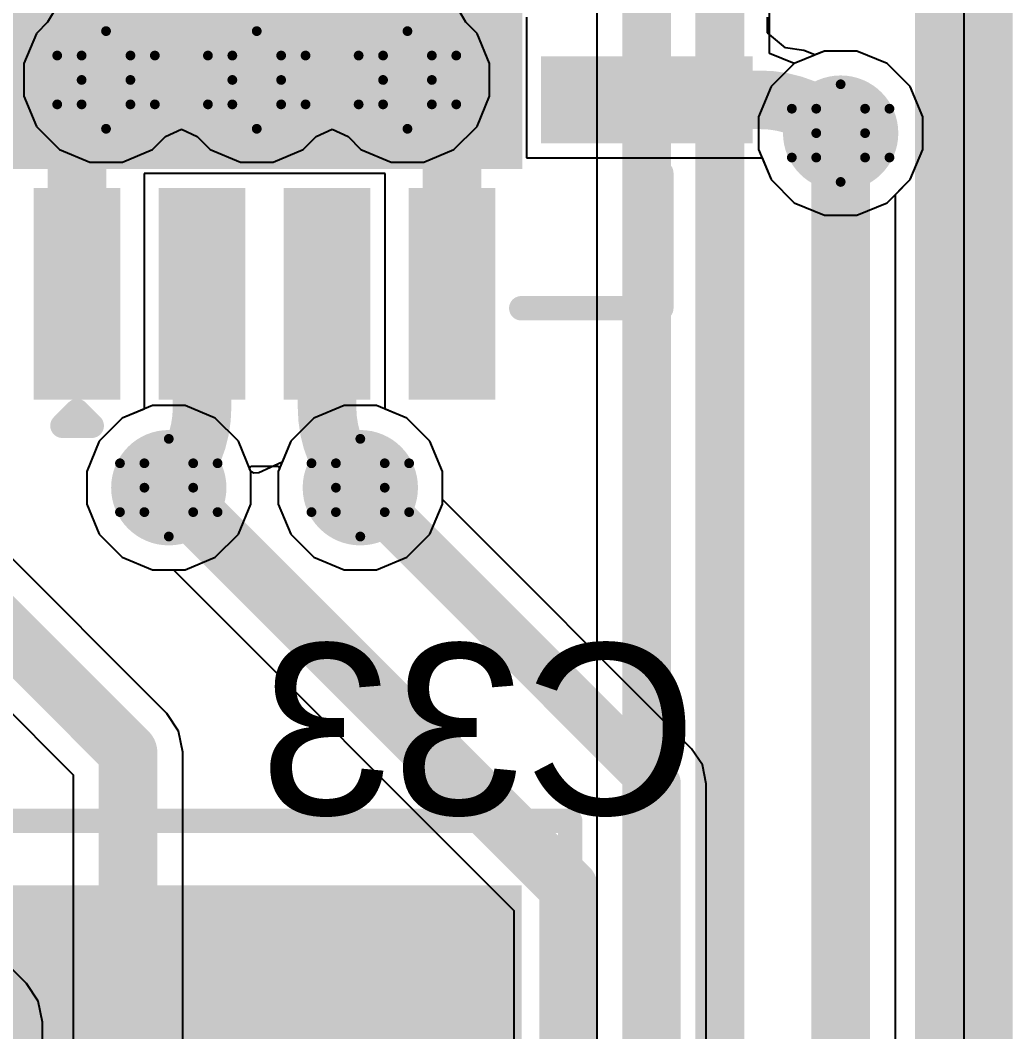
# Model space of a CAD drawing. Header units: inches. Extents: x -4 to 389, y 0 to 108.
# Drawn here: x 40.1 to 45.26, y 23.01 to 28.27 of the extents above; entities that cross this region are included whole.
import ezdxf

# ---------------------------------------------------------------- set-up
doc = ezdxf.new("R2010")
doc.units = ezdxf.units.IN
for name, color, linetype in [('Board Outline', 76, 'Continuous'), ('Bottom Layer', 5, 'Continuous'), ('Bottom Overlay', 54, 'Continuous'), ('Bottom Paste', 16, 'Continuous'), ('Bottom Solder', 6, 'Continuous'), ('Drill Drawing', 1, 'Continuous'), ('Signal_1', 16, 'Continuous'), ('Signal_2', 76, 'Continuous'), ('Top Layer', 1, 'Continuous'), ('Top Overlay', 2, 'Continuous'), ('Top Solder', 216, 'Continuous'), ('Via Holes', 16, 'Continuous')]:
    doc.layers.add(name, color=color, linetype=linetype)
doc.styles.add('Arial', font='', dxfattribs={"height": 0.2})
doc.styles.get('Arial').set_extended_font_data('Arial')

msp = doc.modelspace()

# ---------------------------------------------------------------- hatches: boundary and pattern name
at = {"layer": 'Bottom Layer'}
h = msp.add_hatch(color=5, dxfattribs=at)
edge = h.paths.add_edge_path()
edge.add_arc((40.5448, 27.9629), 0.3, 0, 360)
h = msp.add_hatch(color=5, dxfattribs=at)
edge = h.paths.add_edge_path()
edge.add_arc((41.329, 27.9629), 0.3, 0, 360)
h = msp.add_hatch(color=5, dxfattribs=at)
edge = h.paths.add_edge_path()
edge.add_arc((42.1132, 27.9629), 0.3, 0, 360)
h = msp.add_hatch(color=5, dxfattribs=at)
edge = h.paths.add_edge_path()
edge.add_arc((44.3672, 27.6864), 0.3, 0, 360)
h = msp.add_hatch(color=5, dxfattribs=at)
edge = h.paths.add_edge_path()
edge.add_arc((40.8713, 25.8424), 0.3, 0, 360)
h = msp.add_hatch(color=5, dxfattribs=at)
edge = h.paths.add_edge_path()
edge.add_arc((41.8679, 25.8424), 0.3, 0, 360)
msp.add_hatch(color=5, dxfattribs=at).paths.add_polyline_path([(40.0365, 20.8822), (40.0365, 23.6722), (42.6065, 23.6722), (42.6065, 20.8822)])
at = {"layer": 'Bottom Paste'}
msp.add_hatch(color=16, dxfattribs=at).paths.add_polyline_path([(40.0365, 20.8822), (40.0365, 23.6722), (42.6065, 23.6722), (42.6065, 20.8822)])
at = {"layer": 'Bottom Solder'}
msp.add_hatch(color=6, dxfattribs=at).paths.add_polyline_path([(39.9349, 20.7806), (39.9349, 23.7738), (42.7081, 23.7738), (42.7081, 20.7806)])
at = {"layer": 'Signal_1'}
h = msp.add_hatch(color=16, dxfattribs=at)
edge = h.paths.add_edge_path()
edge.add_arc((40.5448, 27.9629), 0.3, 0, 360)
h = msp.add_hatch(color=16, dxfattribs=at)
edge = h.paths.add_edge_path()
edge.add_arc((41.329, 27.9629), 0.3, 0, 360)
h = msp.add_hatch(color=16, dxfattribs=at)
edge = h.paths.add_edge_path()
edge.add_arc((42.1132, 27.9629), 0.3, 0, 360)
h = msp.add_hatch(color=16, dxfattribs=at)
edge = h.paths.add_edge_path()
edge.add_arc((44.3672, 27.6864), 0.3, 0, 360)
h = msp.add_hatch(color=16, dxfattribs=at)
edge = h.paths.add_edge_path()
edge.add_arc((40.8713, 25.8424), 0.3, 0, 360)
h = msp.add_hatch(color=16, dxfattribs=at)
edge = h.paths.add_edge_path()
edge.add_arc((41.8679, 25.8424), 0.3, 0, 360)
at = {"layer": 'Signal_2'}
h = msp.add_hatch(color=76, dxfattribs=at)
edge = h.paths.add_edge_path()
edge.add_arc((40.5448, 27.9629), 0.3, 0, 360)
h = msp.add_hatch(color=76, dxfattribs=at)
edge = h.paths.add_edge_path()
edge.add_arc((41.329, 27.9629), 0.3, 0, 360)
h = msp.add_hatch(color=76, dxfattribs=at)
edge = h.paths.add_edge_path()
edge.add_arc((42.1132, 27.9629), 0.3, 0, 360)
h = msp.add_hatch(color=76, dxfattribs=at)
edge = h.paths.add_edge_path()
edge.add_arc((44.3672, 27.6864), 0.3, 0, 360)
h = msp.add_hatch(color=76, dxfattribs=at)
edge = h.paths.add_edge_path()
edge.add_arc((40.8713, 25.8424), 0.3, 0, 360)
h = msp.add_hatch(color=76, dxfattribs=at)
edge = h.paths.add_edge_path()
edge.add_arc((41.8679, 25.8424), 0.3, 0, 360)
at = {"layer": 'Top Layer'}
for points in [[(40.0594, 27.5502), (40.0594, 30.1502), (42.6594, 30.1502), (42.6594, 27.5502)], [(42.8594, 27.6846), (42.8594, 28.0346), (43.8594, 28.0346), (43.8594, 27.6846)], [(40.2192, 27.3502), (40.5692, 27.3502), (40.5692, 26.3502), (40.2192, 26.3502)], [(40.8695, 27.3502), (41.2195, 27.3502), (41.2195, 26.3502), (40.8695, 26.3502)], [(41.5197, 27.3502), (41.8697, 27.3502), (41.8697, 26.3502), (41.5197, 26.3502)], [(42.1699, 27.3502), (42.5199, 27.3502), (42.5199, 26.3502), (42.1699, 26.3502)]]:
    msp.add_hatch(color=1, dxfattribs=at).paths.add_polyline_path(points)
h = msp.add_hatch(color=1, dxfattribs=at)
edge = h.paths.add_edge_path()
edge.add_arc((40.5448, 27.9629), 0.3, 0, 360)
h = msp.add_hatch(color=1, dxfattribs=at)
edge = h.paths.add_edge_path()
edge.add_arc((41.329, 27.9629), 0.3, 0, 360)
h = msp.add_hatch(color=1, dxfattribs=at)
edge = h.paths.add_edge_path()
edge.add_arc((42.1132, 27.9629), 0.3, 0, 360)
h = msp.add_hatch(color=1, dxfattribs=at)
edge = h.paths.add_edge_path()
edge.add_arc((44.3672, 27.6864), 0.3, 0, 360)
h = msp.add_hatch(color=1, dxfattribs=at)
edge = h.paths.add_edge_path()
edge.add_arc((40.8713, 25.8424), 0.3, 0, 360)
h = msp.add_hatch(color=1, dxfattribs=at)
edge = h.paths.add_edge_path()
edge.add_arc((41.8679, 25.8424), 0.3, 0, 360)
at = {"layer": 'Top Solder'}
for points in [[(40.0086, 27.4994), (40.0086, 30.201), (42.7102, 30.201), (42.7102, 27.4994)], [(42.8086, 27.6338), (42.8086, 28.0854), (43.9102, 28.0854), (43.9102, 27.6338)], [(40.1684, 27.401), (40.62, 27.401), (40.62, 26.2994), (40.1684, 26.2994)], [(40.8187, 27.401), (41.2703, 27.401), (41.2703, 26.2994), (40.8187, 26.2994)], [(41.4689, 27.401), (41.9205, 27.401), (41.9205, 26.2994), (41.4689, 26.2994)], [(42.1191, 27.401), (42.5707, 27.401), (42.5707, 26.2994), (42.1191, 26.2994)]]:
    msp.add_hatch(color=216, dxfattribs=at).paths.add_polyline_path(points)
at = {"layer": 'Via Holes'}
h = msp.add_hatch(color=7, dxfattribs=at)
edge = h.paths.add_edge_path()
edge.add_arc((40.5448, 27.9629), 0.15, 0, 360)
h = msp.add_hatch(color=7, dxfattribs=at)
edge = h.paths.add_edge_path()
edge.add_arc((41.329, 27.9629), 0.15, 0, 360)
h = msp.add_hatch(color=7, dxfattribs=at)
edge = h.paths.add_edge_path()
edge.add_arc((42.1132, 27.9629), 0.15, 0, 360)
h = msp.add_hatch(color=7, dxfattribs=at)
edge = h.paths.add_edge_path()
edge.add_arc((44.3672, 27.6864), 0.15, 0, 360)
h = msp.add_hatch(color=7, dxfattribs=at)
edge = h.paths.add_edge_path()
edge.add_arc((40.8713, 25.8424), 0.15, 0, 360)
h = msp.add_hatch(color=7, dxfattribs=at)
edge = h.paths.add_edge_path()
edge.add_arc((41.8679, 25.8424), 0.15, 0, 360)

# ---------------------------------------------------------------- linework, layer by layer
at = {"layer": 'Board Outline'}
msp.add_lwpolyline([(45.0088, 49.9364, 0.508, 0.508, 0), (45.0088, 0, 0.508, 0.508, 0)], format="xyseb", dxfattribs=at)
at = {"layer": 'Bottom Layer'}
for p, q in [((45.0088, 40.3425), (45.0088, 0)), ((44.2823, 28.1134), (44.1253, 28.0484)), ((44.4521, 28.1134), (44.2823, 28.1134)), ((44.6091, 28.0484), (44.4521, 28.1134)), ((44.1253, 28.0484), (44.0052, 27.9283)), ((44.7292, 27.9283), (44.6091, 28.0484)), ((44.0052, 27.9283), (43.9402, 27.7714)), ((44.7942, 27.7714), (44.7292, 27.9283)), ((43.9402, 27.7714), (43.9402, 27.6015)), ((44.7942, 27.6015), (44.7942, 27.7714)), ((43.9402, 27.6015), (44.0052, 27.4445)), ((44.7292, 27.4445), (44.7942, 27.6015)), ((44.0052, 27.4445), (44.1253, 27.3244)), ((44.6091, 27.3244), (44.7292, 27.4445)), ((44.1253, 27.3244), (44.2823, 27.2594)), ((44.4521, 27.2594), (44.6091, 27.3244)), ((44.2823, 27.2594), (44.4521, 27.2594)), ((40.7863, 26.2694), (40.6294, 26.2044)), ((40.9562, 26.2694), (40.7863, 26.2694)), ((41.1131, 26.2044), (40.9562, 26.2694)), ((41.783, 26.2694), (41.626, 26.2044)), ((41.9528, 26.2694), (41.783, 26.2694)), ((42.1098, 26.2044), (41.9528, 26.2694)), ((40.6294, 26.2044), (40.5093, 26.0843)), ((41.2332, 26.0843), (41.1131, 26.2044)), ((41.626, 26.2044), (41.5059, 26.0843)), ((42.2299, 26.0843), (42.1098, 26.2044)), ((40.5093, 26.0843), (40.4443, 25.9274)), ((41.2983, 25.9274), (41.2332, 26.0843)), ((41.5059, 26.0843), (41.4409, 25.9274)), ((42.2949, 25.9274), (42.2299, 26.0843)), ((40.4443, 25.9274), (40.4443, 25.7575)), ((41.2983, 25.7575), (41.2983, 25.9274)), ((41.4409, 25.9274), (41.4409, 25.7575)), ((42.2949, 25.7575), (42.2949, 25.9274)), ((40.4443, 25.7575), (40.5093, 25.6006)), ((41.2332, 25.6006), (41.2983, 25.7575)), ((41.4409, 25.7575), (41.5059, 25.6006)), ((42.2299, 25.6006), (42.2949, 25.7575)), ((40.5093, 25.6006), (40.6294, 25.4804)), ((41.1131, 25.4804), (41.2332, 25.6006)), ((41.5059, 25.6006), (41.626, 25.4804)), ((42.1098, 25.4804), (42.2299, 25.6006)), ((40.6294, 25.4804), (40.7863, 25.4154)), ((40.9562, 25.4154), (41.1131, 25.4804)), ((41.626, 25.4804), (41.783, 25.4154)), ((41.9528, 25.4154), (42.1098, 25.4804)), ((40.7863, 25.4154), (40.9562, 25.4154)), ((41.783, 25.4154), (41.9528, 25.4154))]:
    msp.add_line(p, q, dxfattribs=at)
at = {"layer": 'Drill Drawing'}
for points in [[(40.4178, 28.0899, 0.0508, 0.0508, 0), (40.5448, 28.2169, 0.0508, 0.0508, 0)], [(40.5448, 28.2169, 0.0508, 0.0508, 0), (40.6718, 28.0899, 0.0508, 0.0508, 0)], [(41.202, 28.0899, 0.0508, 0.0508, 0), (41.329, 28.2169, 0.0508, 0.0508, 0)], [(41.329, 28.2169, 0.0508, 0.0508, 0), (41.456, 28.0899, 0.0508, 0.0508, 0)], [(41.9862, 28.0899, 0.0508, 0.0508, 0), (42.1132, 28.2169, 0.0508, 0.0508, 0)], [(42.1132, 28.2169, 0.0508, 0.0508, 0), (42.2402, 28.0899, 0.0508, 0.0508, 0)], [(40.2908, 28.0899, 0.0508, 0.0508, 0), (40.4178, 27.9629, 0.0508, 0.0508, 0)], [(40.2908, 28.0899, 0.0508, 0.0508, 0), (40.4178, 28.0899, 0.0508, 0.0508, 0)], [(40.6718, 28.0899, 0.0508, 0.0508, 0), (40.7988, 28.0899, 0.0508, 0.0508, 0)], [(40.6718, 27.9629, 0.0508, 0.0508, 0), (40.7988, 28.0899, 0.0508, 0.0508, 0)], [(41.075, 28.0899, 0.0508, 0.0508, 0), (41.202, 27.9629, 0.0508, 0.0508, 0)], [(41.075, 28.0899, 0.0508, 0.0508, 0), (41.202, 28.0899, 0.0508, 0.0508, 0)], [(41.456, 28.0899, 0.0508, 0.0508, 0), (41.583, 28.0899, 0.0508, 0.0508, 0)], [(41.456, 27.9629, 0.0508, 0.0508, 0), (41.583, 28.0899, 0.0508, 0.0508, 0)], [(41.8592, 28.0899, 0.0508, 0.0508, 0), (41.9862, 27.9629, 0.0508, 0.0508, 0)], [(41.8592, 28.0899, 0.0508, 0.0508, 0), (41.9862, 28.0899, 0.0508, 0.0508, 0)], [(42.2402, 28.0899, 0.0508, 0.0508, 0), (42.3672, 28.0899, 0.0508, 0.0508, 0)], [(42.2402, 27.9629, 0.0508, 0.0508, 0), (42.3672, 28.0899, 0.0508, 0.0508, 0)], [(40.2908, 27.8359, 0.0508, 0.0508, 0), (40.4178, 27.9629, 0.0508, 0.0508, 0)], [(40.6718, 27.9629, 0.0508, 0.0508, 0), (40.7988, 27.8359, 0.0508, 0.0508, 0)], [(41.075, 27.8359, 0.0508, 0.0508, 0), (41.202, 27.9629, 0.0508, 0.0508, 0)], [(41.456, 27.9629, 0.0508, 0.0508, 0), (41.583, 27.8359, 0.0508, 0.0508, 0)], [(41.8592, 27.8359, 0.0508, 0.0508, 0), (41.9862, 27.9629, 0.0508, 0.0508, 0)], [(42.2402, 27.9629, 0.0508, 0.0508, 0), (42.3672, 27.8359, 0.0508, 0.0508, 0)], [(44.2402, 27.8134, 0.0508, 0.0508, 0), (44.3672, 27.9404, 0.0508, 0.0508, 0)], [(44.3672, 27.9404, 0.0508, 0.0508, 0), (44.4942, 27.8134, 0.0508, 0.0508, 0)], [(40.2908, 27.8359, 0.0508, 0.0508, 0), (40.4178, 27.8359, 0.0508, 0.0508, 0)], [(40.4178, 27.8359, 0.0508, 0.0508, 0), (40.5448, 27.7089, 0.0508, 0.0508, 0)], [(40.5448, 27.7089, 0.0508, 0.0508, 0), (40.6718, 27.8359, 0.0508, 0.0508, 0)], [(40.6718, 27.8359, 0.0508, 0.0508, 0), (40.7988, 27.8359, 0.0508, 0.0508, 0)], [(41.075, 27.8359, 0.0508, 0.0508, 0), (41.202, 27.8359, 0.0508, 0.0508, 0)], [(41.202, 27.8359, 0.0508, 0.0508, 0), (41.329, 27.7089, 0.0508, 0.0508, 0)], [(41.329, 27.7089, 0.0508, 0.0508, 0), (41.456, 27.8359, 0.0508, 0.0508, 0)], [(41.456, 27.8359, 0.0508, 0.0508, 0), (41.583, 27.8359, 0.0508, 0.0508, 0)], [(41.8592, 27.8359, 0.0508, 0.0508, 0), (41.9862, 27.8359, 0.0508, 0.0508, 0)], [(41.9862, 27.8359, 0.0508, 0.0508, 0), (42.1132, 27.7089, 0.0508, 0.0508, 0)], [(42.1132, 27.7089, 0.0508, 0.0508, 0), (42.2402, 27.8359, 0.0508, 0.0508, 0)], [(42.2402, 27.8359, 0.0508, 0.0508, 0), (42.3672, 27.8359, 0.0508, 0.0508, 0)], [(44.1132, 27.8134, 0.0508, 0.0508, 0), (44.2402, 27.6864, 0.0508, 0.0508, 0)], [(44.1132, 27.8134, 0.0508, 0.0508, 0), (44.2402, 27.8134, 0.0508, 0.0508, 0)], [(44.4942, 27.8134, 0.0508, 0.0508, 0), (44.6212, 27.8134, 0.0508, 0.0508, 0)], [(44.4942, 27.6864, 0.0508, 0.0508, 0), (44.6212, 27.8134, 0.0508, 0.0508, 0)], [(44.1132, 27.5594, 0.0508, 0.0508, 0), (44.2402, 27.6864, 0.0508, 0.0508, 0)], [(44.4942, 27.6864, 0.0508, 0.0508, 0), (44.6212, 27.5594, 0.0508, 0.0508, 0)], [(44.1132, 27.5594, 0.0508, 0.0508, 0), (44.2402, 27.5594, 0.0508, 0.0508, 0)], [(44.2402, 27.5594, 0.0508, 0.0508, 0), (44.3672, 27.4324, 0.0508, 0.0508, 0)], [(44.3672, 27.4324, 0.0508, 0.0508, 0), (44.4942, 27.5594, 0.0508, 0.0508, 0)], [(44.4942, 27.5594, 0.0508, 0.0508, 0), (44.6212, 27.5594, 0.0508, 0.0508, 0)], [(40.7443, 25.9694, 0.0508, 0.0508, 0), (40.8713, 26.0964, 0.0508, 0.0508, 0)], [(40.8713, 26.0964, 0.0508, 0.0508, 0), (40.9983, 25.9694, 0.0508, 0.0508, 0)], [(41.7409, 25.9694, 0.0508, 0.0508, 0), (41.8679, 26.0964, 0.0508, 0.0508, 0)], [(41.8679, 26.0964, 0.0508, 0.0508, 0), (41.9949, 25.9694, 0.0508, 0.0508, 0)], [(40.6173, 25.9694, 0.0508, 0.0508, 0), (40.7443, 25.8424, 0.0508, 0.0508, 0)], [(40.6173, 25.9694, 0.0508, 0.0508, 0), (40.7443, 25.9694, 0.0508, 0.0508, 0)], [(40.9983, 25.9694, 0.0508, 0.0508, 0), (41.1253, 25.9694, 0.0508, 0.0508, 0)], [(40.9983, 25.8424, 0.0508, 0.0508, 0), (41.1253, 25.9694, 0.0508, 0.0508, 0)], [(41.6139, 25.9694, 0.0508, 0.0508, 0), (41.7409, 25.8424, 0.0508, 0.0508, 0)], [(41.6139, 25.9694, 0.0508, 0.0508, 0), (41.7409, 25.9694, 0.0508, 0.0508, 0)], [(41.9949, 25.9694, 0.0508, 0.0508, 0), (42.1219, 25.9694, 0.0508, 0.0508, 0)], [(41.9949, 25.8424, 0.0508, 0.0508, 0), (42.1219, 25.9694, 0.0508, 0.0508, 0)], [(40.6173, 25.7154, 0.0508, 0.0508, 0), (40.7443, 25.8424, 0.0508, 0.0508, 0)], [(40.9983, 25.8424, 0.0508, 0.0508, 0), (41.1253, 25.7154, 0.0508, 0.0508, 0)], [(41.6139, 25.7154, 0.0508, 0.0508, 0), (41.7409, 25.8424, 0.0508, 0.0508, 0)], [(41.9949, 25.8424, 0.0508, 0.0508, 0), (42.1219, 25.7154, 0.0508, 0.0508, 0)], [(40.6173, 25.7154, 0.0508, 0.0508, 0), (40.7443, 25.7154, 0.0508, 0.0508, 0)], [(40.7443, 25.7154, 0.0508, 0.0508, 0), (40.8713, 25.5884, 0.0508, 0.0508, 0)], [(40.8713, 25.5884, 0.0508, 0.0508, 0), (40.9983, 25.7154, 0.0508, 0.0508, 0)], [(40.9983, 25.7154, 0.0508, 0.0508, 0), (41.1253, 25.7154, 0.0508, 0.0508, 0)], [(41.6139, 25.7154, 0.0508, 0.0508, 0), (41.7409, 25.7154, 0.0508, 0.0508, 0)], [(41.7409, 25.7154, 0.0508, 0.0508, 0), (41.8679, 25.5884, 0.0508, 0.0508, 0)], [(41.8679, 25.5884, 0.0508, 0.0508, 0), (41.9949, 25.7154, 0.0508, 0.0508, 0)], [(41.9949, 25.7154, 0.0508, 0.0508, 0), (42.1219, 25.7154, 0.0508, 0.0508, 0)]]:
    msp.add_lwpolyline(points, format="xyseb", dxfattribs=at)
for points in [[(40.5321, 28.2169, 0.0254, 0.0254, 1), (40.5575, 28.2169, 0.0254, 0.0254, 1)], [(40.5321, 28.2169, 0.0254, 0.0254, 1), (40.5575, 28.2169, 0.0254, 0.0254, 1)], [(41.3163, 28.2169, 0.0254, 0.0254, 1), (41.3417, 28.2169, 0.0254, 0.0254, 1)], [(41.3163, 28.2169, 0.0254, 0.0254, 1), (41.3417, 28.2169, 0.0254, 0.0254, 1)], [(42.1005, 28.2169, 0.0254, 0.0254, 1), (42.1259, 28.2169, 0.0254, 0.0254, 1)], [(42.1005, 28.2169, 0.0254, 0.0254, 1), (42.1259, 28.2169, 0.0254, 0.0254, 1)], [(40.2781, 28.0899, 0.0254, 0.0254, 1), (40.3035, 28.0899, 0.0254, 0.0254, 1)], [(40.2781, 28.0899, 0.0254, 0.0254, 1), (40.3035, 28.0899, 0.0254, 0.0254, 1)], [(40.4051, 28.0899, 0.0254, 0.0254, 1), (40.4305, 28.0899, 0.0254, 0.0254, 1)], [(40.4051, 28.0899, 0.0254, 0.0254, 1), (40.4305, 28.0899, 0.0254, 0.0254, 1)], [(40.6591, 28.0899, 0.0254, 0.0254, 1), (40.6845, 28.0899, 0.0254, 0.0254, 1)], [(40.6591, 28.0899, 0.0254, 0.0254, 1), (40.6845, 28.0899, 0.0254, 0.0254, 1)], [(40.7861, 28.0899, 0.0254, 0.0254, 1), (40.8115, 28.0899, 0.0254, 0.0254, 1)], [(40.7861, 28.0899, 0.0254, 0.0254, 1), (40.8115, 28.0899, 0.0254, 0.0254, 1)], [(41.0623, 28.0899, 0.0254, 0.0254, 1), (41.0877, 28.0899, 0.0254, 0.0254, 1)], [(41.0623, 28.0899, 0.0254, 0.0254, 1), (41.0877, 28.0899, 0.0254, 0.0254, 1)], [(41.1893, 28.0899, 0.0254, 0.0254, 1), (41.2147, 28.0899, 0.0254, 0.0254, 1)], [(41.1893, 28.0899, 0.0254, 0.0254, 1), (41.2147, 28.0899, 0.0254, 0.0254, 1)], [(41.4433, 28.0899, 0.0254, 0.0254, 1), (41.4687, 28.0899, 0.0254, 0.0254, 1)], [(41.4433, 28.0899, 0.0254, 0.0254, 1), (41.4687, 28.0899, 0.0254, 0.0254, 1)], [(41.5703, 28.0899, 0.0254, 0.0254, 1), (41.5957, 28.0899, 0.0254, 0.0254, 1)], [(41.5703, 28.0899, 0.0254, 0.0254, 1), (41.5957, 28.0899, 0.0254, 0.0254, 1)], [(41.8465, 28.0899, 0.0254, 0.0254, 1), (41.8719, 28.0899, 0.0254, 0.0254, 1)], [(41.8465, 28.0899, 0.0254, 0.0254, 1), (41.8719, 28.0899, 0.0254, 0.0254, 1)], [(41.9735, 28.0899, 0.0254, 0.0254, 1), (41.9989, 28.0899, 0.0254, 0.0254, 1)], [(41.9735, 28.0899, 0.0254, 0.0254, 1), (41.9989, 28.0899, 0.0254, 0.0254, 1)], [(42.2275, 28.0899, 0.0254, 0.0254, 1), (42.2529, 28.0899, 0.0254, 0.0254, 1)], [(42.2275, 28.0899, 0.0254, 0.0254, 1), (42.2529, 28.0899, 0.0254, 0.0254, 1)], [(42.3545, 28.0899, 0.0254, 0.0254, 1), (42.3799, 28.0899, 0.0254, 0.0254, 1)], [(42.3545, 28.0899, 0.0254, 0.0254, 1), (42.3799, 28.0899, 0.0254, 0.0254, 1)], [(40.4051, 27.9629, 0.0254, 0.0254, 1), (40.4305, 27.9629, 0.0254, 0.0254, 1)], [(40.4051, 27.9629, 0.0254, 0.0254, 1), (40.4305, 27.9629, 0.0254, 0.0254, 1)], [(40.6591, 27.9629, 0.0254, 0.0254, 1), (40.6845, 27.9629, 0.0254, 0.0254, 1)], [(40.6591, 27.9629, 0.0254, 0.0254, 1), (40.6845, 27.9629, 0.0254, 0.0254, 1)], [(41.1893, 27.9629, 0.0254, 0.0254, 1), (41.2147, 27.9629, 0.0254, 0.0254, 1)], [(41.1893, 27.9629, 0.0254, 0.0254, 1), (41.2147, 27.9629, 0.0254, 0.0254, 1)], [(41.4433, 27.9629, 0.0254, 0.0254, 1), (41.4687, 27.9629, 0.0254, 0.0254, 1)], [(41.4433, 27.9629, 0.0254, 0.0254, 1), (41.4687, 27.9629, 0.0254, 0.0254, 1)], [(41.9735, 27.9629, 0.0254, 0.0254, 1), (41.9989, 27.9629, 0.0254, 0.0254, 1)], [(41.9735, 27.9629, 0.0254, 0.0254, 1), (41.9989, 27.9629, 0.0254, 0.0254, 1)], [(42.2275, 27.9629, 0.0254, 0.0254, 1), (42.2529, 27.9629, 0.0254, 0.0254, 1)], [(42.2275, 27.9629, 0.0254, 0.0254, 1), (42.2529, 27.9629, 0.0254, 0.0254, 1)], [(44.3545, 27.9404, 0.0254, 0.0254, 1), (44.3799, 27.9404, 0.0254, 0.0254, 1)], [(44.3545, 27.9404, 0.0254, 0.0254, 1), (44.3799, 27.9404, 0.0254, 0.0254, 1)], [(40.2781, 27.8359, 0.0254, 0.0254, 1), (40.3035, 27.8359, 0.0254, 0.0254, 1)], [(40.2781, 27.8359, 0.0254, 0.0254, 1), (40.3035, 27.8359, 0.0254, 0.0254, 1)], [(40.4051, 27.8359, 0.0254, 0.0254, 1), (40.4305, 27.8359, 0.0254, 0.0254, 1)], [(40.4051, 27.8359, 0.0254, 0.0254, 1), (40.4305, 27.8359, 0.0254, 0.0254, 1)], [(40.6591, 27.8359, 0.0254, 0.0254, 1), (40.6845, 27.8359, 0.0254, 0.0254, 1)], [(40.6591, 27.8359, 0.0254, 0.0254, 1), (40.6845, 27.8359, 0.0254, 0.0254, 1)], [(40.7861, 27.8359, 0.0254, 0.0254, 1), (40.8115, 27.8359, 0.0254, 0.0254, 1)], [(40.7861, 27.8359, 0.0254, 0.0254, 1), (40.8115, 27.8359, 0.0254, 0.0254, 1)], [(41.0623, 27.8359, 0.0254, 0.0254, 1), (41.0877, 27.8359, 0.0254, 0.0254, 1)], [(41.0623, 27.8359, 0.0254, 0.0254, 1), (41.0877, 27.8359, 0.0254, 0.0254, 1)], [(41.1893, 27.8359, 0.0254, 0.0254, 1), (41.2147, 27.8359, 0.0254, 0.0254, 1)], [(41.1893, 27.8359, 0.0254, 0.0254, 1), (41.2147, 27.8359, 0.0254, 0.0254, 1)], [(41.4433, 27.8359, 0.0254, 0.0254, 1), (41.4687, 27.8359, 0.0254, 0.0254, 1)], [(41.4433, 27.8359, 0.0254, 0.0254, 1), (41.4687, 27.8359, 0.0254, 0.0254, 1)], [(41.5703, 27.8359, 0.0254, 0.0254, 1), (41.5957, 27.8359, 0.0254, 0.0254, 1)], [(41.5703, 27.8359, 0.0254, 0.0254, 1), (41.5957, 27.8359, 0.0254, 0.0254, 1)], [(41.8465, 27.8359, 0.0254, 0.0254, 1), (41.8719, 27.8359, 0.0254, 0.0254, 1)], [(41.8465, 27.8359, 0.0254, 0.0254, 1), (41.8719, 27.8359, 0.0254, 0.0254, 1)], [(41.9735, 27.8359, 0.0254, 0.0254, 1), (41.9989, 27.8359, 0.0254, 0.0254, 1)], [(41.9735, 27.8359, 0.0254, 0.0254, 1), (41.9989, 27.8359, 0.0254, 0.0254, 1)], [(42.2275, 27.8359, 0.0254, 0.0254, 1), (42.2529, 27.8359, 0.0254, 0.0254, 1)], [(42.2275, 27.8359, 0.0254, 0.0254, 1), (42.2529, 27.8359, 0.0254, 0.0254, 1)], [(42.3545, 27.8359, 0.0254, 0.0254, 1), (42.3799, 27.8359, 0.0254, 0.0254, 1)], [(42.3545, 27.8359, 0.0254, 0.0254, 1), (42.3799, 27.8359, 0.0254, 0.0254, 1)], [(44.1005, 27.8134, 0.0254, 0.0254, 1), (44.1259, 27.8134, 0.0254, 0.0254, 1)], [(44.1005, 27.8134, 0.0254, 0.0254, 1), (44.1259, 27.8134, 0.0254, 0.0254, 1)], [(44.2275, 27.8134, 0.0254, 0.0254, 1), (44.2529, 27.8134, 0.0254, 0.0254, 1)], [(44.2275, 27.8134, 0.0254, 0.0254, 1), (44.2529, 27.8134, 0.0254, 0.0254, 1)], [(44.4815, 27.8134, 0.0254, 0.0254, 1), (44.5069, 27.8134, 0.0254, 0.0254, 1)], [(44.4815, 27.8134, 0.0254, 0.0254, 1), (44.5069, 27.8134, 0.0254, 0.0254, 1)], [(44.6085, 27.8134, 0.0254, 0.0254, 1), (44.6339, 27.8134, 0.0254, 0.0254, 1)], [(44.6085, 27.8134, 0.0254, 0.0254, 1), (44.6339, 27.8134, 0.0254, 0.0254, 1)], [(40.5321, 27.7089, 0.0254, 0.0254, 1), (40.5575, 27.7089, 0.0254, 0.0254, 1)], [(40.5321, 27.7089, 0.0254, 0.0254, 1), (40.5575, 27.7089, 0.0254, 0.0254, 1)], [(41.3163, 27.7089, 0.0254, 0.0254, 1), (41.3417, 27.7089, 0.0254, 0.0254, 1)], [(41.3163, 27.7089, 0.0254, 0.0254, 1), (41.3417, 27.7089, 0.0254, 0.0254, 1)], [(42.1005, 27.7089, 0.0254, 0.0254, 1), (42.1259, 27.7089, 0.0254, 0.0254, 1)], [(42.1005, 27.7089, 0.0254, 0.0254, 1), (42.1259, 27.7089, 0.0254, 0.0254, 1)], [(44.2275, 27.6864, 0.0254, 0.0254, 1), (44.2529, 27.6864, 0.0254, 0.0254, 1)], [(44.2275, 27.6864, 0.0254, 0.0254, 1), (44.2529, 27.6864, 0.0254, 0.0254, 1)], [(44.4815, 27.6864, 0.0254, 0.0254, 1), (44.5069, 27.6864, 0.0254, 0.0254, 1)], [(44.4815, 27.6864, 0.0254, 0.0254, 1), (44.5069, 27.6864, 0.0254, 0.0254, 1)], [(44.1005, 27.5594, 0.0254, 0.0254, 1), (44.1259, 27.5594, 0.0254, 0.0254, 1)], [(44.1005, 27.5594, 0.0254, 0.0254, 1), (44.1259, 27.5594, 0.0254, 0.0254, 1)], [(44.2275, 27.5594, 0.0254, 0.0254, 1), (44.2529, 27.5594, 0.0254, 0.0254, 1)], [(44.2275, 27.5594, 0.0254, 0.0254, 1), (44.2529, 27.5594, 0.0254, 0.0254, 1)], [(44.4815, 27.5594, 0.0254, 0.0254, 1), (44.5069, 27.5594, 0.0254, 0.0254, 1)], [(44.4815, 27.5594, 0.0254, 0.0254, 1), (44.5069, 27.5594, 0.0254, 0.0254, 1)], [(44.6085, 27.5594, 0.0254, 0.0254, 1), (44.6339, 27.5594, 0.0254, 0.0254, 1)], [(44.6085, 27.5594, 0.0254, 0.0254, 1), (44.6339, 27.5594, 0.0254, 0.0254, 1)], [(44.3545, 27.4324, 0.0254, 0.0254, 1), (44.3799, 27.4324, 0.0254, 0.0254, 1)], [(44.3545, 27.4324, 0.0254, 0.0254, 1), (44.3799, 27.4324, 0.0254, 0.0254, 1)], [(40.8586, 26.0964, 0.0254, 0.0254, 1), (40.884, 26.0964, 0.0254, 0.0254, 1)], [(40.8586, 26.0964, 0.0254, 0.0254, 1), (40.884, 26.0964, 0.0254, 0.0254, 1)], [(41.8552, 26.0964, 0.0254, 0.0254, 1), (41.8806, 26.0964, 0.0254, 0.0254, 1)], [(41.8552, 26.0964, 0.0254, 0.0254, 1), (41.8806, 26.0964, 0.0254, 0.0254, 1)], [(40.6046, 25.9694, 0.0254, 0.0254, 1), (40.63, 25.9694, 0.0254, 0.0254, 1)], [(40.6046, 25.9694, 0.0254, 0.0254, 1), (40.63, 25.9694, 0.0254, 0.0254, 1)], [(40.7316, 25.9694, 0.0254, 0.0254, 1), (40.757, 25.9694, 0.0254, 0.0254, 1)], [(40.7316, 25.9694, 0.0254, 0.0254, 1), (40.757, 25.9694, 0.0254, 0.0254, 1)], [(40.9856, 25.9694, 0.0254, 0.0254, 1), (41.011, 25.9694, 0.0254, 0.0254, 1)], [(40.9856, 25.9694, 0.0254, 0.0254, 1), (41.011, 25.9694, 0.0254, 0.0254, 1)], [(41.1126, 25.9694, 0.0254, 0.0254, 1), (41.138, 25.9694, 0.0254, 0.0254, 1)], [(41.1126, 25.9694, 0.0254, 0.0254, 1), (41.138, 25.9694, 0.0254, 0.0254, 1)], [(41.6012, 25.9694, 0.0254, 0.0254, 1), (41.6266, 25.9694, 0.0254, 0.0254, 1)], [(41.6012, 25.9694, 0.0254, 0.0254, 1), (41.6266, 25.9694, 0.0254, 0.0254, 1)], [(41.7282, 25.9694, 0.0254, 0.0254, 1), (41.7536, 25.9694, 0.0254, 0.0254, 1)], [(41.7282, 25.9694, 0.0254, 0.0254, 1), (41.7536, 25.9694, 0.0254, 0.0254, 1)], [(41.9822, 25.9694, 0.0254, 0.0254, 1), (42.0076, 25.9694, 0.0254, 0.0254, 1)], [(41.9822, 25.9694, 0.0254, 0.0254, 1), (42.0076, 25.9694, 0.0254, 0.0254, 1)], [(42.1092, 25.9694, 0.0254, 0.0254, 1), (42.1346, 25.9694, 0.0254, 0.0254, 1)], [(42.1092, 25.9694, 0.0254, 0.0254, 1), (42.1346, 25.9694, 0.0254, 0.0254, 1)], [(40.7316, 25.8424, 0.0254, 0.0254, 1), (40.757, 25.8424, 0.0254, 0.0254, 1)], [(40.7316, 25.8424, 0.0254, 0.0254, 1), (40.757, 25.8424, 0.0254, 0.0254, 1)], [(40.9856, 25.8424, 0.0254, 0.0254, 1), (41.011, 25.8424, 0.0254, 0.0254, 1)], [(40.9856, 25.8424, 0.0254, 0.0254, 1), (41.011, 25.8424, 0.0254, 0.0254, 1)], [(41.7282, 25.8424, 0.0254, 0.0254, 1), (41.7536, 25.8424, 0.0254, 0.0254, 1)], [(41.7282, 25.8424, 0.0254, 0.0254, 1), (41.7536, 25.8424, 0.0254, 0.0254, 1)], [(41.9822, 25.8424, 0.0254, 0.0254, 1), (42.0076, 25.8424, 0.0254, 0.0254, 1)], [(41.9822, 25.8424, 0.0254, 0.0254, 1), (42.0076, 25.8424, 0.0254, 0.0254, 1)], [(40.6046, 25.7154, 0.0254, 0.0254, 1), (40.63, 25.7154, 0.0254, 0.0254, 1)], [(40.6046, 25.7154, 0.0254, 0.0254, 1), (40.63, 25.7154, 0.0254, 0.0254, 1)], [(40.7316, 25.7154, 0.0254, 0.0254, 1), (40.757, 25.7154, 0.0254, 0.0254, 1)], [(40.7316, 25.7154, 0.0254, 0.0254, 1), (40.757, 25.7154, 0.0254, 0.0254, 1)], [(40.9856, 25.7154, 0.0254, 0.0254, 1), (41.011, 25.7154, 0.0254, 0.0254, 1)], [(40.9856, 25.7154, 0.0254, 0.0254, 1), (41.011, 25.7154, 0.0254, 0.0254, 1)], [(41.1126, 25.7154, 0.0254, 0.0254, 1), (41.138, 25.7154, 0.0254, 0.0254, 1)], [(41.1126, 25.7154, 0.0254, 0.0254, 1), (41.138, 25.7154, 0.0254, 0.0254, 1)], [(41.6012, 25.7154, 0.0254, 0.0254, 1), (41.6266, 25.7154, 0.0254, 0.0254, 1)], [(41.6012, 25.7154, 0.0254, 0.0254, 1), (41.6266, 25.7154, 0.0254, 0.0254, 1)], [(41.7282, 25.7154, 0.0254, 0.0254, 1), (41.7536, 25.7154, 0.0254, 0.0254, 1)], [(41.7282, 25.7154, 0.0254, 0.0254, 1), (41.7536, 25.7154, 0.0254, 0.0254, 1)], [(41.9822, 25.7154, 0.0254, 0.0254, 1), (42.0076, 25.7154, 0.0254, 0.0254, 1)], [(41.9822, 25.7154, 0.0254, 0.0254, 1), (42.0076, 25.7154, 0.0254, 0.0254, 1)], [(42.1092, 25.7154, 0.0254, 0.0254, 1), (42.1346, 25.7154, 0.0254, 0.0254, 1)], [(42.1092, 25.7154, 0.0254, 0.0254, 1), (42.1346, 25.7154, 0.0254, 0.0254, 1)], [(40.8586, 25.5884, 0.0254, 0.0254, 1), (40.884, 25.5884, 0.0254, 0.0254, 1)], [(40.8586, 25.5884, 0.0254, 0.0254, 1), (40.884, 25.5884, 0.0254, 0.0254, 1)], [(41.8552, 25.5884, 0.0254, 0.0254, 1), (41.8806, 25.5884, 0.0254, 0.0254, 1)], [(41.8552, 25.5884, 0.0254, 0.0254, 1), (41.8806, 25.5884, 0.0254, 0.0254, 1)]]:
    msp.add_lwpolyline(points, format="xyseb", close=True, dxfattribs=at)
at = {"layer": 'Signal_1'}
for p, q in [((45.0088, 37.4544), (45.0088, 0)), ((40.2904, 28.3459), (40.2409, 28.2629)), ((42.4171, 28.2629), (42.3676, 28.3459)), ((40.2409, 28.2629), (40.1828, 28.2048)), ((42.4752, 28.2048), (42.4171, 28.2629)), ((40.1828, 28.2048), (40.1178, 28.0478)), ((42.5402, 28.0478), (42.4752, 28.2048)), ((44.2823, 28.1134), (44.1253, 28.0484)), ((44.4521, 28.1134), (44.2823, 28.1134)), ((44.6091, 28.0484), (44.4521, 28.1134)), ((40.1178, 28.0478), (40.1178, 27.878)), ((42.5402, 27.878), (42.5402, 28.0478)), ((44.1253, 28.0484), (44.0052, 27.9283)), ((44.7292, 27.9283), (44.6091, 28.0484)), ((44.0052, 27.9283), (43.9402, 27.7714)), ((44.7942, 27.7714), (44.7292, 27.9283)), ((40.1178, 27.878), (40.1828, 27.721)), ((42.4752, 27.721), (42.5402, 27.878)), ((43.9402, 27.7714), (43.9402, 27.6015)), ((44.7942, 27.6015), (44.7942, 27.7714)), ((40.1828, 27.721), (40.3029, 27.6009)), ((40.8539, 27.6682), (40.9369, 27.707)), ((40.9369, 27.707), (41.0198, 27.6682)), ((41.6381, 27.6682), (41.7211, 27.707)), ((41.7211, 27.707), (41.8041, 27.6682)), ((42.3551, 27.6009), (42.4752, 27.721)), ((40.7866, 27.6009), (40.8539, 27.6682)), ((41.0198, 27.6682), (41.0871, 27.6009)), ((41.5709, 27.6009), (41.6381, 27.6682)), ((41.8041, 27.6682), (41.8713, 27.6009)), ((40.3029, 27.6009), (40.4598, 27.5359)), ((40.6297, 27.5359), (40.7866, 27.6009)), ((41.0871, 27.6009), (41.2441, 27.5359)), ((41.4139, 27.5359), (41.5709, 27.6009)), ((41.8713, 27.6009), (42.0283, 27.5359)), ((42.1982, 27.5359), (42.3551, 27.6009)), ((43.9402, 27.6015), (44.0052, 27.4445)), ((44.7292, 27.4445), (44.7942, 27.6015)), ((40.8608, 24.6677), (38.0002, 27.5283)), ((40.4598, 27.5359), (40.6297, 27.5359)), ((41.2441, 27.5359), (41.4139, 27.5359)), ((42.0283, 27.5359), (42.1982, 27.5359)), ((44.0052, 27.4445), (44.1253, 27.3244)), ((44.6091, 27.3244), (44.7292, 27.4445)), ((44.1253, 27.3244), (44.2823, 27.2594)), ((44.4521, 27.2594), (44.6091, 27.3244)), ((44.2823, 27.2594), (44.4521, 27.2594)), ((37.6808, 27.042), (40.3745, 24.3483)), ((40.7863, 26.2694), (40.6294, 26.2044)), ((40.9562, 26.2694), (40.7863, 26.2694)), ((41.1131, 26.2044), (40.9562, 26.2694)), ((41.783, 26.2694), (41.626, 26.2044)), ((41.9528, 26.2694), (41.783, 26.2694)), ((42.1098, 26.2044), (41.9528, 26.2694)), ((40.6294, 26.2044), (40.5093, 26.0843)), ((41.2332, 26.0843), (41.1131, 26.2044)), ((41.626, 26.2044), (41.5059, 26.0843)), ((42.2299, 26.0843), (42.1098, 26.2044)), ((40.5093, 26.0843), (40.4443, 25.9274)), ((41.2983, 25.9274), (41.2332, 26.0843)), ((41.5059, 26.0843), (41.461, 25.976)), ((42.2949, 25.9274), (42.2299, 26.0843)), ((41.461, 25.976), (41.3407, 25.9197)), ((40.4443, 25.9274), (40.4443, 25.7575)), ((41.3139, 25.9177), (41.2983, 25.9274)), ((41.3407, 25.9197), (41.3139, 25.9177)), ((42.2949, 25.7817), (42.2949, 25.9274)), ((43.5917, 24.4849), (42.2949, 25.7817)), ((40.4443, 25.7575), (40.5093, 25.6006)), ((40.1302, 23.2647), (37.7106, 25.6843)), ((40.5093, 25.6006), (40.6294, 25.4804)), ((40.6294, 25.4804), (40.7863, 25.4154)), ((40.7863, 25.4154), (40.8954, 25.4154)), ((40.8954, 25.4154), (42.6665, 23.6443)), ((40.9225, 24.5753), (40.8608, 24.6677)), ((40.8608, 24.6677), (40.8608, 24.6677)), ((40.9442, 24.4663), (40.9225, 24.5753)), ((40.9442, 20.6451), (40.9442, 24.4663)), ((40.9442, 24.4663), (40.9442, 24.4663)), ((43.6479, 24.4008), (43.5917, 24.4849)), ((43.6676, 24.3017), (43.6479, 24.4008)), ((40.3745, 24.3483), (40.3745, 20.5271)), ((43.6676, 15.2466), (43.6676, 24.3017)), ((42.6665, 23.6443), (42.6665, 19.2446)), ((40.192, 23.1722), (40.1302, 23.2647)), ((40.1302, 23.2647), (40.1302, 23.2647)), ((40.2137, 23.0632), (40.192, 23.1722)), ((40.2137, 20.3761), (40.2137, 23.0632))]:
    msp.add_line(p, q, dxfattribs=at)
for points in [[(37.7988, 27.3268, 0.3048, 0.3048, 0), (40.6593, 24.4663, 0.3048, 0.3048, 0)], [(40.8713, 25.8424, 0.3048, 0.3048, 0), (42.9514, 23.7623, 0.3048, 0.3048, 0)], [(41.8679, 25.8424, 0.254, 0.254, 0), (43.4086, 24.3017, 0.254, 0.254, 0)], [(40.6593, 20.5271, 0.3048, 0.3048, 0), (40.6593, 24.4663, 0.3048, 0.3048, 0)], [(43.4086, 15.2466, 0.254, 0.254, 0), (43.4086, 24.3017, 0.254, 0.254, 0)], [(42.9514, 19.1266, 0.3048, 0.3048, 0), (42.9514, 23.7623, 0.3048, 0.3048, 0)]]:
    msp.add_lwpolyline(points, format="xyseb", dxfattribs=at)
for points in [[(40.7951, 25.8424, 0.1524, 0.1524, 1), (40.9475, 25.8424, 0.1524, 0.1524, 1)], [(41.8044, 25.8424, 0.127, 0.127, 1), (41.9314, 25.8424, 0.127, 0.127, 1)], [(40.5831, 24.4663, 0.1524, 0.1524, 1), (40.7355, 24.4663, 0.1524, 0.1524, 1)], [(40.5831, 24.4663, 0.1524, 0.1524, 1), (40.7355, 24.4663, 0.1524, 0.1524, 1)], [(43.3451, 24.3017, 0.127, 0.127, 1), (43.4721, 24.3017, 0.127, 0.127, 1)], [(43.3451, 24.3017, 0.127, 0.127, 1), (43.4721, 24.3017, 0.127, 0.127, 1)], [(42.8752, 23.7623, 0.1524, 0.1524, 1), (43.0276, 23.7623, 0.1524, 0.1524, 1)], [(42.8752, 23.7623, 0.1524, 0.1524, 1), (43.0276, 23.7623, 0.1524, 0.1524, 1)]]:
    msp.add_lwpolyline(points, format="xyseb", close=True, dxfattribs=at)
at = {"layer": 'Signal_2'}
for p, q in [((45.0088, 39.6494), (45.0088, 13.5238)), ((43.0988, 32.3285), (43.0988, 17.5825)), ((43.9978, 28.1005), (43.9978, 28.5729)), ((40.2904, 28.3459), (40.2409, 28.2629)), ((42.4171, 28.2629), (42.3676, 28.3459)), ((40.2409, 28.2629), (40.1828, 28.2048)), ((42.4752, 28.2048), (42.4171, 28.2629)), ((40.1828, 28.2048), (40.1178, 28.0478)), ((42.5402, 28.0478), (42.4752, 28.2048)), ((44.1248, 28.0478), (43.9978, 28.1005)), ((44.2823, 28.1134), (44.1253, 28.0484)), ((44.4521, 28.1134), (44.2823, 28.1134)), ((44.6091, 28.0484), (44.4521, 28.1134)), ((40.1178, 28.0478), (40.1178, 27.878)), ((42.5402, 27.878), (42.5402, 28.0478)), ((44.1253, 28.0484), (44.1248, 28.0478)), ((44.7292, 27.9283), (44.6091, 28.0484)), ((44.7942, 27.7714), (44.7292, 27.9283)), ((40.1178, 27.878), (40.1828, 27.721)), ((42.4752, 27.721), (42.5402, 27.878)), ((44.7942, 27.6015), (44.7942, 27.7714)), ((40.1828, 27.721), (40.3029, 27.6009)), ((40.8539, 27.6682), (40.9369, 27.707)), ((40.9369, 27.707), (41.0198, 27.6682)), ((41.6381, 27.6682), (41.7211, 27.707)), ((41.7211, 27.707), (41.8041, 27.6682)), ((42.3551, 27.6009), (42.4752, 27.721)), ((40.7866, 27.6009), (40.8539, 27.6682)), ((41.0198, 27.6682), (41.0871, 27.6009)), ((41.5709, 27.6009), (41.6381, 27.6682)), ((41.8041, 27.6682), (41.8713, 27.6009)), ((40.3029, 27.6009), (40.4598, 27.5359)), ((40.6297, 27.5359), (40.7866, 27.6009)), ((41.0871, 27.6009), (41.2441, 27.5359)), ((41.4139, 27.5359), (41.5709, 27.6009)), ((41.8713, 27.6009), (42.0283, 27.5359)), ((42.1982, 27.5359), (42.3551, 27.6009)), ((44.7292, 27.4445), (44.7942, 27.6015)), ((40.4598, 27.5359), (40.6297, 27.5359)), ((41.2441, 27.5359), (41.4139, 27.5359)), ((42.0283, 27.5359), (42.1982, 27.5359)), ((44.6521, 27.3674), (44.7292, 27.4445)), ((44.6521, 16.4644), (44.6521, 27.3674)), ((40.7863, 26.2694), (40.6294, 26.2044)), ((40.9562, 26.2694), (40.7863, 26.2694)), ((41.1131, 26.2044), (40.9562, 26.2694)), ((41.783, 26.2694), (41.626, 26.2044)), ((41.9528, 26.2694), (41.783, 26.2694)), ((42.1098, 26.2044), (41.9528, 26.2694)), ((40.6294, 26.2044), (40.5093, 26.0843)), ((41.2332, 26.0843), (41.1131, 26.2044)), ((41.626, 26.2044), (41.5059, 26.0843)), ((42.2299, 26.0843), (42.1098, 26.2044)), ((40.5093, 26.0843), (40.4443, 25.9274)), ((41.2983, 25.9274), (41.2332, 26.0843)), ((41.5059, 26.0843), (41.4409, 25.9274)), ((42.2949, 25.9274), (42.2299, 26.0843)), ((40.4443, 25.9274), (40.4443, 25.7575)), ((41.2983, 25.7575), (41.2983, 25.9274)), ((41.4409, 25.9274), (41.4409, 25.7575)), ((42.2949, 25.7575), (42.2949, 25.9274)), ((40.4443, 25.7575), (40.5093, 25.6006)), ((41.2332, 25.6006), (41.2983, 25.7575)), ((41.4409, 25.7575), (41.5059, 25.6006)), ((42.2299, 25.6006), (42.2949, 25.7575)), ((40.5093, 25.6006), (40.6294, 25.4804)), ((41.1131, 25.4804), (41.2332, 25.6006)), ((41.5059, 25.6006), (41.626, 25.4804)), ((42.1098, 25.4804), (42.2299, 25.6006)), ((40.6294, 25.4804), (40.7863, 25.4154)), ((40.9562, 25.4154), (41.1131, 25.4804)), ((41.626, 25.4804), (41.783, 25.4154)), ((41.9528, 25.4154), (42.1098, 25.4804)), ((40.7863, 25.4154), (40.9562, 25.4154)), ((41.783, 25.4154), (41.9528, 25.4154))]:
    msp.add_line(p, q, dxfattribs=at)
for points in [[(43.7388, 16.8567, 0.254, 0.254, 0), (43.7388, 34.4185, 0.254, 0.254, 0)], [(43.3578, 17.4752, 0.254, 0.254, 0), (43.3578, 32.4358, 0.254, 0.254, 0)], [(44.3672, 16.4644, 0.3048, 0.3048, 0), (44.3672, 27.6864, 0.3048, 0.3048, 0)]]:
    msp.add_lwpolyline(points, format="xyseb", dxfattribs=at)
msp.add_lwpolyline([(44.291, 27.6864, 0.1524, 0.1524, 1), (44.4434, 27.6864, 0.1524, 0.1524, 1)], format="xyseb", close=True, dxfattribs=at)
at = {"layer": 'Top Layer'}
for p, q in [((45.0088, 40.3425), (45.0088, 0)), ((42.7324, 28.2886), (42.7324, 28.2079)), ((43.9864, 28.2079), (43.9864, 28.2886)), ((42.7324, 28.2079), (42.7324, 28.0809)), ((44.0808, 28.1292), (43.9864, 28.2079)), ((44.1764, 28.1166), (44.0808, 28.1292)), ((44.2332, 28.0931), (44.1764, 28.1166)), ((44.2823, 28.1134), (44.2332, 28.0931)), ((44.4521, 28.1134), (44.2823, 28.1134)), ((44.6091, 28.0484), (44.4521, 28.1134)), ((42.7324, 28.0809), (42.7324, 27.5576)), ((44.7292, 27.9283), (44.6091, 28.0484)), ((44.7942, 27.7714), (44.7292, 27.9283)), ((44.7942, 27.6015), (44.7942, 27.7714)), ((44.7292, 27.4445), (44.7942, 27.6015)), ((42.7324, 27.5576), (43.9584, 27.5576)), ((43.9584, 27.5576), (44.0052, 27.4445)), ((41.2657, 27.4772), (40.7425, 27.4772)), ((40.7425, 27.4772), (40.7425, 26.2513)), ((41.3927, 27.4772), (41.2657, 27.4772)), ((41.9967, 27.4772), (41.3927, 27.4772)), ((41.9967, 26.2513), (41.9967, 27.4772)), ((44.0052, 27.4445), (44.1253, 27.3244)), ((44.6091, 27.3244), (44.7292, 27.4445)), ((44.1253, 27.3244), (44.2823, 27.2594)), ((44.4521, 27.2594), (44.6091, 27.3244)), ((44.2823, 27.2594), (44.4521, 27.2594)), ((40.7425, 26.2513), (40.6294, 26.2044)), ((42.1098, 26.2044), (41.9967, 26.2513)), ((40.6294, 26.2044), (40.5093, 26.0843)), ((42.2299, 26.0843), (42.1098, 26.2044)), ((40.5093, 26.0843), (40.4443, 25.9274)), ((42.2949, 25.9274), (42.2299, 26.0843)), ((41.2918, 25.943), (41.2977, 25.9542)), ((41.2983, 25.9274), (41.2918, 25.943)), ((41.2977, 25.9542), (41.4414, 25.9542)), ((41.4474, 25.943), (41.4409, 25.9274)), ((41.4414, 25.9542), (41.4474, 25.943)), ((40.4443, 25.9274), (40.4443, 25.7575)), ((41.2983, 25.7575), (41.2983, 25.9274)), ((41.4409, 25.9274), (41.4409, 25.7575)), ((42.2949, 25.7575), (42.2949, 25.9274)), ((40.4443, 25.7575), (40.5093, 25.6006)), ((41.2332, 25.6006), (41.2983, 25.7575)), ((41.4409, 25.7575), (41.5059, 25.6006)), ((42.2299, 25.6006), (42.2949, 25.7575)), ((40.5093, 25.6006), (40.6294, 25.4804)), ((41.1131, 25.4804), (41.2332, 25.6006)), ((41.5059, 25.6006), (41.626, 25.4804)), ((42.1098, 25.4804), (42.2299, 25.6006)), ((40.6294, 25.4804), (40.7863, 25.4154)), ((40.9562, 25.4154), (41.1131, 25.4804)), ((41.626, 25.4804), (41.783, 25.4154)), ((41.9528, 25.4154), (42.1098, 25.4804)), ((40.7863, 25.4154), (40.9562, 25.4154)), ((41.783, 25.4154), (41.9528, 25.4154))]:
    msp.add_line(p, q, dxfattribs=at)
for points in [[(40.3942, 27.9881, 0.3048, 0.3048, 0), (41.3594, 28.9533, 0.3048, 0.3048, 0)], [(41.3594, 28.9533, 0.3048, 0.3048, 0), (42.3449, 27.9678, 0.3048, 0.3048, 0)], [(40.3942, 26.9533, 0.3048, 0.3048, 0), (40.3942, 27.9881, 0.3048, 0.3048, 0)], [(42.3449, 26.9533, 0.3048, 0.3048, 0), (42.3449, 27.9678, 0.3048, 0.3048, 0)], [(43.3594, 27.8596, 0.3048, 0.3048, 0), (43.9491, 27.8596, 0.3048, 0.3048, 0)], [(43.9491, 27.8596, 0.3048, 0.3048, -0.198912), (44.3672, 27.6864, 0.3048, 0.3048, 0)], [(41.0445, 26.2606, 0.3048, 0.3048, 0), (41.0445, 26.8502, 0.3048, 0.3048, 0)], [(41.6947, 26.2606, 0.3048, 0.3048, 0), (41.6947, 26.8502, 0.3048, 0.3048, 0)], [(41.0445, 26.2606, 0.3048, 0.3048, -0.198912), (40.8713, 25.8424, 0.3048, 0.3048, 0)], [(41.8679, 25.8424, 0.3048, 0.3048, -0.198912), (41.6947, 26.2606, 0.3048, 0.3048, 0)]]:
    msp.add_lwpolyline(points, format="xyseb", dxfattribs=at)
for points in [[(40.318, 27.9881, 0.1524, 0.1524, 1), (40.4704, 27.9881, 0.1524, 0.1524, 1)], [(40.318, 27.9881, 0.1524, 0.1524, 1), (40.4704, 27.9881, 0.1524, 0.1524, 1)], [(42.2687, 27.9678, 0.1524, 0.1524, 1), (42.4211, 27.9678, 0.1524, 0.1524, 1)], [(42.2687, 27.9678, 0.1524, 0.1524, 1), (42.4211, 27.9678, 0.1524, 0.1524, 1)], [(43.2832, 27.8596, 0.1524, 0.1524, 1), (43.4356, 27.8596, 0.1524, 0.1524, 1)], [(43.8729, 27.8596, 0.1524, 0.1524, 1), (44.0253, 27.8596, 0.1524, 0.1524, 1)], [(43.8729, 27.8596, 0.1524, 0.1524, 1), (44.0253, 27.8596, 0.1524, 0.1524, 1)], [(44.291, 27.6864, 0.1524, 0.1524, 1), (44.4434, 27.6864, 0.1524, 0.1524, 1)], [(40.318, 26.9533, 0.1524, 0.1524, 1), (40.4704, 26.9533, 0.1524, 0.1524, 1)], [(42.2687, 26.9533, 0.1524, 0.1524, 1), (42.4211, 26.9533, 0.1524, 0.1524, 1)], [(40.9683, 26.8502, 0.1524, 0.1524, 1), (41.1207, 26.8502, 0.1524, 0.1524, 1)], [(41.6185, 26.8502, 0.1524, 0.1524, 1), (41.7709, 26.8502, 0.1524, 0.1524, 1)], [(40.9683, 26.2606, 0.1524, 0.1524, 1), (41.1207, 26.2606, 0.1524, 0.1524, 1)], [(40.9683, 26.2606, 0.1524, 0.1524, 1), (41.1207, 26.2606, 0.1524, 0.1524, 1)], [(41.6185, 26.2606, 0.1524, 0.1524, 1), (41.7709, 26.2606, 0.1524, 0.1524, 1)], [(41.6185, 26.2606, 0.1524, 0.1524, 1), (41.7709, 26.2606, 0.1524, 0.1524, 1)], [(40.7951, 25.8424, 0.1524, 0.1524, 1), (40.9475, 25.8424, 0.1524, 0.1524, 1)], [(41.7917, 25.8424, 0.1524, 0.1524, 1), (41.9441, 25.8424, 0.1524, 0.1524, 1)]]:
    msp.add_lwpolyline(points, format="xyseb", close=True, dxfattribs=at)
at = {"layer": 'Top Overlay'}
for points in [[(43.434, 26.7756, 0.127, 0.127, 0), (43.434, 27.4788, 0.127, 0.127, 0)], [(42.7054, 26.7756, 0.127, 0.127, 0), (43.434, 26.7756, 0.127, 0.127, 0)], [(40.318, 26.1644, 0.127, 0.127, 0), (40.3942, 26.2406, 0.127, 0.127, 0)], [(40.3942, 26.2406, 0.127, 0.127, 0), (40.4704, 26.1644, 0.127, 0.127, 0)], [(40.318, 26.1644, 0.127, 0.127, 0), (40.4704, 26.1644, 0.127, 0.127, 0)], [(38.6597, 24.1101, 0.127, 0.127, 0), (42.9597, 24.1101, 0.127, 0.127, 0)], [(42.9597, 22.9801, 0.127, 0.127, 0), (42.9597, 24.1101, 0.127, 0.127, 0)]]:
    msp.add_lwpolyline(points, format="xyseb", dxfattribs=at)
for points in [[(43.4023, 27.4788, 0.0635, 0.0635, 1), (43.4658, 27.4788, 0.0635, 0.0635, 1)], [(42.6736, 26.7756, 0.0635, 0.0635, 1), (42.7371, 26.7756, 0.0635, 0.0635, 1)], [(43.4023, 26.7756, 0.0635, 0.0635, 1), (43.4658, 26.7756, 0.0635, 0.0635, 1)], [(43.4023, 26.7756, 0.0635, 0.0635, 1), (43.4658, 26.7756, 0.0635, 0.0635, 1)], [(40.3625, 26.2406, 0.0635, 0.0635, 1), (40.426, 26.2406, 0.0635, 0.0635, 1)], [(40.3625, 26.2406, 0.0635, 0.0635, 1), (40.426, 26.2406, 0.0635, 0.0635, 1)], [(40.2863, 26.1644, 0.0635, 0.0635, 1), (40.3498, 26.1644, 0.0635, 0.0635, 1)], [(40.2863, 26.1644, 0.0635, 0.0635, 1), (40.3498, 26.1644, 0.0635, 0.0635, 1)], [(40.4387, 26.1644, 0.0635, 0.0635, 1), (40.5022, 26.1644, 0.0635, 0.0635, 1)], [(40.4387, 26.1644, 0.0635, 0.0635, 1), (40.5022, 26.1644, 0.0635, 0.0635, 1)], [(42.928, 24.1101, 0.0635, 0.0635, 1), (42.9915, 24.1101, 0.0635, 0.0635, 1)], [(42.928, 24.1101, 0.0635, 0.0635, 1), (42.9915, 24.1101, 0.0635, 0.0635, 1)], [(42.928, 22.9801, 0.0635, 0.0635, 1), (42.9915, 22.9801, 0.0635, 0.0635, 1)]]:
    msp.add_lwpolyline(points, format="xyseb", close=True, dxfattribs=at)

# ---------------------------------------------------------------- texts
at = {"layer": 'Bottom Overlay', "style": 'Arial', "text_generation_flag": 2}
msp.add_text('C33', height=0.889, dxfattribs=at).set_placement((43.6226, 24.1423))

doc.saveas('drawing.dxf')
